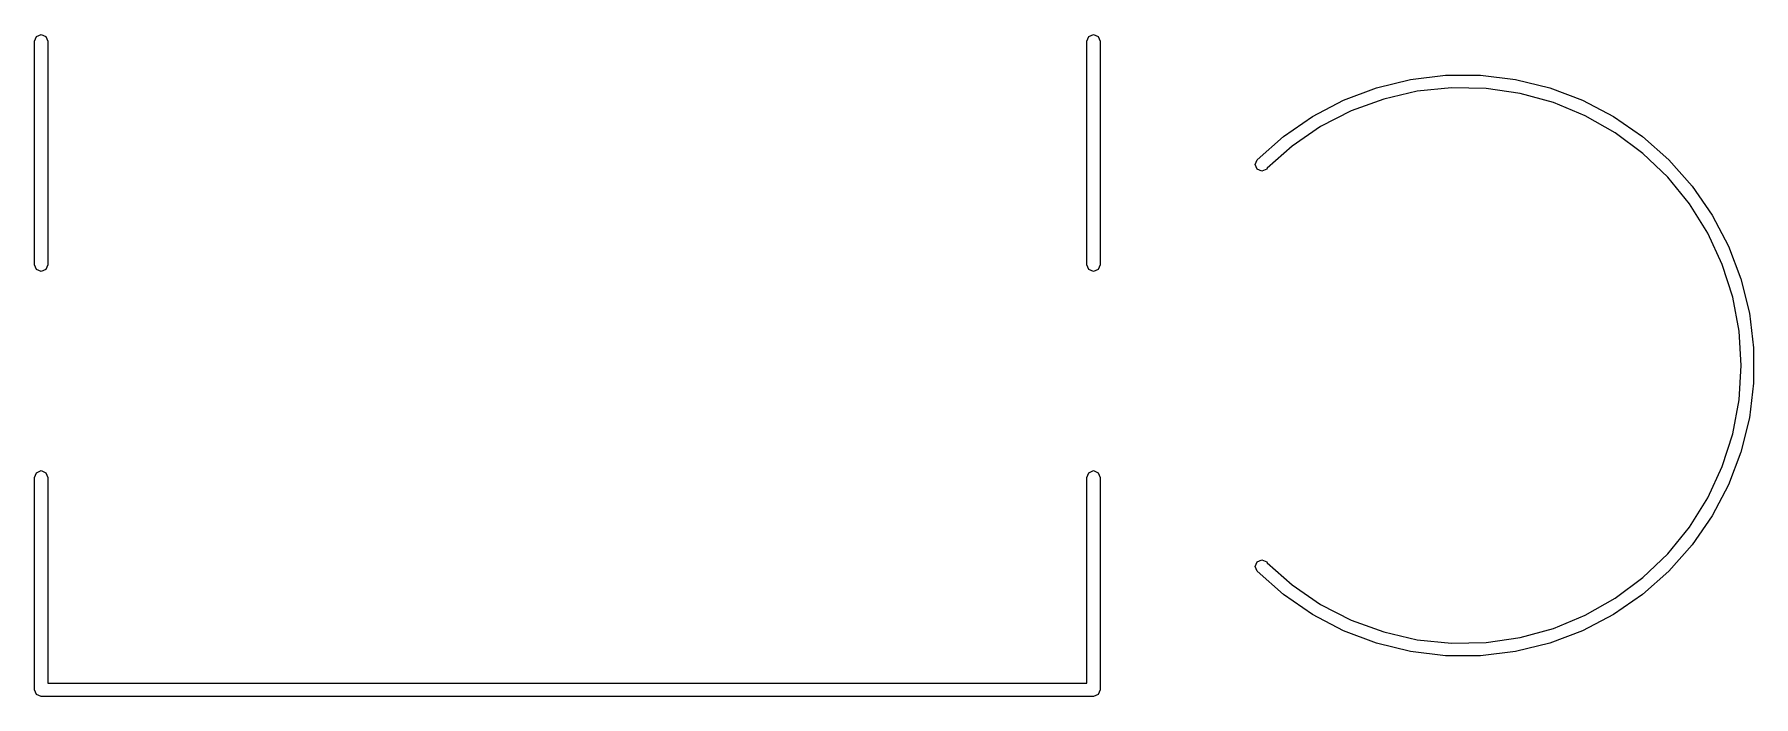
# Model space of a CAD drawing. Extents: x 83.3 to 116.7, y -117 to -83.4.
# Drawn here: x 101.24 to 116.59, y -116.96 to -111.04 of the extents above; entities that cross this region are included whole.
import ezdxf

# ---------------------------------------------------------------- set-up
doc = ezdxf.new("R2010")
doc.units = 0
doc.layers.add('BLACK', color=7, linetype='CONTINUOUS')

msp = doc.modelspace()

# ---------------------------------------------------------------- linework, layer by layer
at = {"layer": 'BLACK', "linetype": 'CONTINUOUS'}
for p, q in [((101.24, -111.1), (101.258, -111.058)), ((101.24, -113.1), (101.24, -111.1)), ((101.258, -111.058), (101.3, -111.04)), ((101.3, -111.04), (101.342, -111.058)), ((101.342, -111.058), (101.36, -111.1)), ((101.36, -111.1), (101.36, -113.1)), ((110.64, -111.1), (110.658, -111.058)), ((110.64, -113.1), (110.64, -111.1)), ((110.658, -111.058), (110.7, -111.04)), ((110.7, -111.04), (110.742, -111.058)), ((110.742, -111.058), (110.76, -111.1)), ((110.76, -111.1), (110.76, -113.1)), ((113.226, -111.518), (113.531, -111.443)), ((113.531, -111.443), (113.843, -111.405)), ((113.843, -111.405), (114.157, -111.405)), ((114.157, -111.405), (114.469, -111.443)), ((114.469, -111.443), (114.774, -111.518)), ((112.655, -111.775), (112.933, -111.629)), ((112.933, -111.629), (113.226, -111.518)), ((113.291, -111.619), (113.002, -111.725)), ((113.591, -111.549), (113.291, -111.619)), ((113.897, -111.517), (113.591, -111.549)), ((114.205, -111.524), (113.897, -111.517)), ((114.51, -111.568), (114.205, -111.524)), ((114.807, -111.65), (114.51, -111.568)), ((114.774, -111.518), (115.067, -111.629)), ((115.067, -111.629), (115.345, -111.775)), ((112.397, -111.953), (112.655, -111.775)), ((113.002, -111.725), (112.728, -111.865)), ((115.091, -111.768), (114.807, -111.65)), ((115.359, -111.92), (115.091, -111.768)), ((115.345, -111.775), (115.603, -111.953)), ((112.728, -111.865), (112.474, -112.039)), ((115.606, -112.104), (115.359, -111.92)), ((112.162, -112.162), (112.397, -111.953)), ((112.474, -112.039), (112.25, -112.236)), ((115.603, -111.953), (115.838, -112.162)), ((112.144, -112.204), (112.162, -112.162)), ((112.162, -112.246), (112.144, -112.204)), ((112.25, -112.236), (112.246, -112.246)), ((115.828, -112.317), (115.606, -112.104)), ((115.838, -112.162), (116.047, -112.397)), ((112.204, -112.264), (112.162, -112.246)), ((112.246, -112.246), (112.204, -112.264)), ((116.022, -112.556), (115.828, -112.317)), ((116.047, -112.397), (116.225, -112.655)), ((116.185, -112.817), (116.022, -112.556)), ((116.225, -112.655), (116.371, -112.933)), ((116.315, -113.097), (116.185, -112.817)), ((116.371, -112.933), (116.482, -113.226)), ((101.258, -113.142), (101.24, -113.1)), ((101.3, -113.16), (101.258, -113.142)), ((101.342, -113.142), (101.3, -113.16)), ((101.36, -113.1), (101.342, -113.142)), ((110.658, -113.142), (110.64, -113.1)), ((110.7, -113.16), (110.658, -113.142)), ((110.742, -113.142), (110.7, -113.16)), ((110.76, -113.1), (110.742, -113.142)), ((116.409, -113.39), (116.315, -113.097)), ((116.482, -113.226), (116.557, -113.531)), ((116.466, -113.693), (116.409, -113.39)), ((116.557, -113.531), (116.595, -113.843)), ((116.485, -114), (116.466, -113.693)), ((116.595, -113.843), (116.595, -114.157)), ((116.466, -114.307), (116.485, -114)), ((116.595, -114.157), (116.557, -114.469)), ((116.409, -114.61), (116.466, -114.307)), ((116.557, -114.469), (116.482, -114.774)), ((116.315, -114.903), (116.409, -114.61)), ((116.482, -114.774), (116.371, -115.067)), ((101.24, -115), (101.258, -114.958)), ((101.24, -116.9), (101.24, -115)), ((101.258, -114.958), (101.3, -114.94)), ((101.3, -114.94), (101.342, -114.958)), ((101.342, -114.958), (101.36, -115)), ((101.36, -115), (101.36, -116.84)), ((110.64, -115), (110.658, -114.958)), ((110.64, -116.84), (110.64, -115)), ((110.658, -114.958), (110.7, -114.94)), ((110.7, -114.94), (110.742, -114.958)), ((110.742, -114.958), (110.76, -115)), ((110.76, -115), (110.76, -116.9)), ((116.185, -115.183), (116.315, -114.903)), ((116.371, -115.067), (116.225, -115.345)), ((116.022, -115.444), (116.185, -115.183)), ((115.828, -115.683), (116.022, -115.444)), ((116.225, -115.345), (116.047, -115.603)), ((116.047, -115.603), (115.838, -115.838)), ((112.144, -115.796), (112.162, -115.754)), ((112.162, -115.754), (112.204, -115.736)), ((112.204, -115.736), (112.246, -115.754)), ((112.246, -115.754), (112.25, -115.764)), ((112.25, -115.764), (112.474, -115.961)), ((115.606, -115.896), (115.828, -115.683)), ((112.162, -115.838), (112.144, -115.796)), ((112.397, -116.047), (112.162, -115.838)), ((115.359, -116.08), (115.606, -115.896)), ((115.838, -115.838), (115.603, -116.047)), ((112.655, -116.225), (112.397, -116.047)), ((112.474, -115.961), (112.728, -116.135)), ((115.091, -116.232), (115.359, -116.08)), ((115.603, -116.047), (115.345, -116.225)), ((112.933, -116.371), (112.655, -116.225)), ((112.728, -116.135), (113.002, -116.275)), ((114.807, -116.35), (115.091, -116.232)), ((115.345, -116.225), (115.067, -116.371)), ((113.226, -116.482), (112.933, -116.371)), ((113.002, -116.275), (113.291, -116.381)), ((113.291, -116.381), (113.591, -116.451)), ((114.51, -116.432), (114.807, -116.35)), ((115.067, -116.371), (114.774, -116.482)), ((113.531, -116.557), (113.226, -116.482)), ((113.591, -116.451), (113.897, -116.483)), ((113.897, -116.483), (114.205, -116.476)), ((114.205, -116.476), (114.51, -116.432)), ((114.774, -116.482), (114.469, -116.557)), ((113.843, -116.595), (113.531, -116.557)), ((114.157, -116.595), (113.843, -116.595)), ((114.469, -116.557), (114.157, -116.595)), ((101.36, -116.84), (110.64, -116.84)), ((101.258, -116.942), (101.24, -116.9)), ((101.3, -116.96), (101.258, -116.942)), ((110.7, -116.96), (101.3, -116.96)), ((110.742, -116.942), (110.7, -116.96)), ((110.76, -116.9), (110.742, -116.942))]:
    msp.add_line(p, q, dxfattribs=at)

doc.saveas('drawing.dxf')
